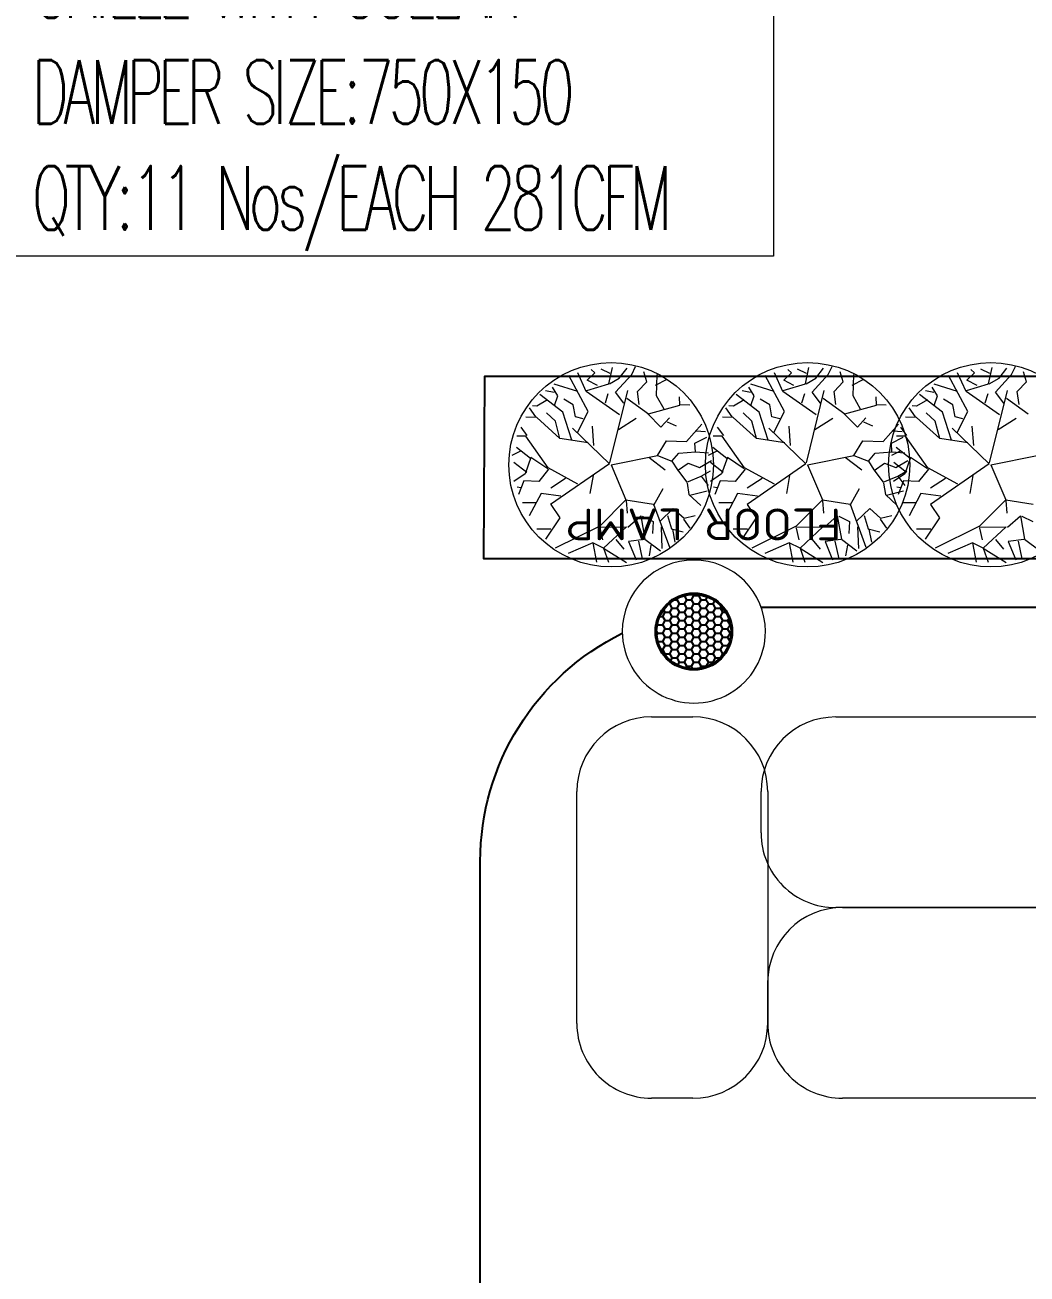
# Model space of a CAD drawing. Header units: millimetres. Extents: x 148480 to 578986, y 39883 to 155062.
# Drawn here: x 240593 to 243743, y 130095 to 134026 of the extents above; entities that cross this region are included whole.
import ezdxf

# ---------------------------------------------------------------- set-up
doc = ezdxf.new("R2010")
doc.units = ezdxf.units.MM
doc.linetypes.add('CONTINU', pattern=[0])
doc.linetypes.add('HIDDEN', pattern=[0.375, 0.25, -0.125])
for name, color, linetype in [('EL-17W DECORATIVE LIGHT', 4, 'Continuous'), ('Flooring', 44, 'Continuous'), ('I - MODULAR', 44, 'Continuous'), ('Layer4', 6, 'Continuous')]:
    doc.layers.add(name, color=color, linetype=linetype)
doc.layers.add('I-01$0$i-plants', color=7, linetype='Continuous', lineweight=13, true_color=0x86b300)
doc.layers.add('I-FURN', color=30, linetype='Continuous', lineweight=5)
doc.layers.add('M-HVAC-ADP TAG', color=1, linetype='Continuous', lineweight=15)
doc.styles.add('DEC', font='isocp.shx', dxfattribs={"width": 1.2, "height": 2.2})
doc.styles.add('Roman S', font='romans.shx', dxfattribs={"width": 0.65})

# ---------------------------------------------------------------- blocks, each defined once
blk = doc.blocks.new('GFC1')
at = {"layer": 'Flooring', "color": 8, "linetype": 'HIDDEN', "ltscale": 1500}
blk.add_lwpolyline([(328672.2, 130068.3, 1.540604), (310717.1, 129143.3, 0.119203), (311634.4, 128071.9, -0.704413), (307490.1, 113767.5)], format="xyb", dxfattribs=at)
at = {"layer": 'I - MODULAR', "color": 8, "linetype": 'Continuous'}
blk.add_lwpolyline([(318819.3, 133905.5), (314670.3, 133905.5), (314666.4, 133333.3), (318815.4, 133333.3)], close=True, dxfattribs=at)
for points in [[(315539.7, 133179.9), (318783.6, 133179.9, -0.030078), (318879.6, 133174.1, -0.030078)], [(315400.4, 128320.3, -0.39378), (314656.6, 129118.3), (314656.6, 132379.9, -0.285734), (315103.2, 133097.6)]]:
    blk.add_lwpolyline(points, format="xyb", dxfattribs=at)
at = {"layer": 'I-01$0$i-plants', "color": 8}
for p, q in [((314995.7, 133795.6, 0), (314935, 133908.6, 0)), ((314990.1, 133858.3, 0), (314963.6, 133917.2, 0)), ((314993, 133893.8, 0), (315017.2, 133917.4, 0)), ((315017.2, 133917.4, 0), (315005.4, 133927.2, 0)), ((315064.7, 133915.3, 0), (315036.3, 133928.4, 0)), ((315061.1, 133882.1, 0), (315072.4, 133933.9, 0)), ((315082.3, 133856.6, 0), (315132.7, 133911.7, 0)), ((315093.8, 133900, 0), (315118, 133931.3, 0)), ((315132.7, 133911.7, 0), (315145.2, 133937, 0)), ((315180.1, 133888.4, 0), (315170.4, 133920.5, 0)), ((315211, 133844.3, 0), (315213.2, 133911.7, 0)), ((315613.5, 133795.6, 0), (315552.7, 133908.6, 0)), ((315607.9, 133858.3, 0), (315581.4, 133917.2, 0)), ((315610.8, 133893.8, 0), (315635, 133917.4, 0)), ((315635, 133917.4, 0), (315623.2, 133927.2, 0)), ((315682.5, 133915.3, 0), (315654.1, 133928.4, 0)), ((315678.9, 133882.1, 0), (315690.2, 133933.9, 0)), ((315700.1, 133856.6, 0), (315750.5, 133911.7, 0)), ((315711.5, 133900, 0), (315735.8, 133931.3, 0)), ((315750.5, 133911.7, 0), (315762.9, 133937, 0)), ((315797.9, 133888.4, 0), (315788.2, 133920.5, 0)), ((315828.8, 133844.3, 0), (315830.9, 133911.7, 0)), ((316189.7, 133795.6, 0), (316129, 133908.6, 0)), ((316184.2, 133858.3, 0), (316157.7, 133917.2, 0)), ((316187.1, 133893.8, 0), (316211.2, 133917.4, 0)), ((316211.2, 133917.4, 0), (316199.4, 133927.2, 0)), ((316258.7, 133915.3, 0), (316230.3, 133928.4, 0)), ((316255.1, 133882.1, 0), (316266.4, 133933.9, 0)), ((316276.3, 133856.6, 0), (316326.7, 133911.7, 0)), ((316287.8, 133900, 0), (316312, 133931.3, 0)), ((316326.7, 133911.7, 0), (316339.2, 133937, 0)), ((316374.1, 133888.4, 0), (316364.5, 133920.5, 0)), ((314900.5, 133844.8, 0), (314883.5, 133871.9, 0)), ((314963.3, 133858.4, 0), (314889.4, 133881.5, 0)), ((314991.6, 133861.2, 0), (315061.1, 133882.1, 0)), ((315025, 133876.9, 0), (314993, 133893.8, 0)), ((315063.3, 133882.7, 0), (315093.8, 133900, 0)), ((315151.1, 133858.1, 0), (315180.1, 133888.4, 0)), ((315207.7, 133877.9, 0), (315244.4, 133897.1, 0)), ((315518.2, 133844.8, 0), (315501.3, 133871.9, 0)), ((315581.1, 133858.4, 0), (315507.2, 133881.5, 0)), ((315609.4, 133861.2, 0), (315678.9, 133882.1, 0)), ((315642.7, 133876.9, 0), (315610.8, 133893.8, 0)), ((315681.1, 133882.7, 0), (315711.5, 133900, 0)), ((315768.9, 133858.1, 0), (315797.9, 133888.4, 0)), ((315825.5, 133877.9, 0), (315862.2, 133897.1, 0)), ((316094.5, 133844.8, 0), (316077.5, 133871.9, 0)), ((316157.3, 133858.4, 0), (316083.5, 133881.5, 0)), ((316185.6, 133861.2, 0), (316255.1, 133882.1, 0)), ((316219, 133876.9, 0), (316187.1, 133893.8, 0)), ((316257.3, 133882.7, 0), (316287.8, 133900, 0)), ((316345.2, 133858.1, 0), (316374.1, 133888.4, 0)), ((314868.5, 133832.4, 0), (314834.7, 133811.6, 0)), ((314915.9, 133793.2, 0), (314843.5, 133849, 0)), ((314888.6, 133854.7, 0), (314862.2, 133860.2, 0)), ((314889.5, 133814.6, 0), (314900.5, 133844.8, 0)), ((314949, 133816.6, 0), (314919.3, 133834.2, 0)), ((315094.9, 133785, 0), (314990.1, 133858.3, 0)), ((315050.1, 133822.5, 0), (315059.2, 133852.1, 0)), ((315064.2, 133634, 0), (315120.5, 133861.4, 0)), ((315108.5, 133821.3, 0), (315082.3, 133856.6, 0)), ((315117, 133837.3, 0), (315185.4, 133788.1, 0)), ((315156.7, 133817, 0), (315151.1, 133858.1, 0)), ((315234.6, 133802.9, 0), (315211, 133844.3, 0)), ((315284.5, 133815.4, 0), (315283.4, 133841.6, 0)), ((315486.3, 133832.4, 0), (315452.4, 133811.6, 0)), ((315533.7, 133793.2, 0), (315461.3, 133849, 0)), ((315506.4, 133854.7, 0), (315480, 133860.2, 0)), ((315507.2, 133814.6, 0), (315518.2, 133844.8, 0)), ((315566.8, 133816.6, 0), (315537, 133834.2, 0)), ((315712.7, 133785, 0), (315607.9, 133858.3, 0)), ((315667.9, 133822.5, 0), (315677, 133852.1, 0)), ((315682, 133634, 0), (315738.3, 133861.4, 0)), ((315726.3, 133821.3, 0), (315700.1, 133856.6, 0)), ((315734.8, 133837.3, 0), (315803.2, 133788.1, 0)), ((315774.5, 133817, 0), (315768.9, 133858.1, 0)), ((315852.4, 133802.9, 0), (315828.8, 133844.3, 0)), ((315902.3, 133815.4, 0), (315901.2, 133841.6, 0)), ((316062.5, 133832.4, 0), (316028.7, 133811.6, 0)), ((316109.9, 133793.2, 0), (316037.5, 133849, 0)), ((316082.7, 133854.7, 0), (316056.2, 133860.2, 0)), ((316083.5, 133814.6, 0), (316094.5, 133844.8, 0)), ((316143, 133816.6, 0), (316113.3, 133834.2, 0)), ((316289, 133785, 0), (316184.2, 133858.3, 0)), ((316244.1, 133822.5, 0), (316253.2, 133852.1, 0)), ((316258.2, 133634, 0), (316314.5, 133861.4, 0)), ((316302.6, 133821.3, 0), (316276.3, 133856.6, 0)), ((316311, 133837.3, 0), (316379.4, 133788.1, 0)), ((316350.7, 133817, 0), (316345.2, 133858.1, 0)), ((314831.1, 133778.4, 0), (314811.3, 133807.1, 0)), ((314834.7, 133811.6, 0), (314820.8, 133812.8, 0)), ((314893.2, 133764.8, 0), (314865.2, 133791.4, 0)), ((314944.7, 133705.3, 0), (314915.9, 133793.2, 0)), ((314956, 133778.4, 0), (314949, 133816.6, 0)), ((314962, 133729.2, 0), (314995.7, 133795.6, 0)), ((315183.5, 133787.5, 0), (315224.7, 133746.5, 0)), ((315185.4, 133788.1, 0), (315284.5, 133815.4, 0)), ((315283.8, 133817.6, 0), (315315.4, 133816.5, 0)), ((315448.8, 133778.4, 0), (315429, 133807.1, 0)), ((315452.4, 133811.6, 0), (315438.5, 133812.8, 0)), ((315511, 133764.8, 0), (315483, 133791.4, 0)), ((315562.4, 133705.3, 0), (315533.7, 133793.2, 0)), ((315573.8, 133778.4, 0), (315566.8, 133816.6, 0)), ((315579.7, 133729.2, 0), (315613.5, 133795.6, 0)), ((315801.3, 133787.5, 0), (315842.5, 133746.5, 0)), ((315803.2, 133788.1, 0), (315902.3, 133815.4, 0)), ((315901.6, 133817.6, 0), (315933.2, 133816.5, 0)), ((316025.1, 133778.4, 0), (316005.3, 133807.1, 0)), ((316028.7, 133811.6, 0), (316014.8, 133812.8, 0)), ((316087.2, 133764.8, 0), (316059.2, 133791.4, 0)), ((316138.7, 133705.3, 0), (316109.9, 133793.2, 0)), ((316150.1, 133778.4, 0), (316143, 133816.6, 0)), ((316156, 133729.2, 0), (316189.7, 133795.6, 0)), ((314804.3, 133719.4, 0), (314785.1, 133745.8, 0)), ((314834, 133776.4, 0), (314800.2, 133777.2, 0)), ((314907.3, 133710, 0), (314834, 133776.4, 0)), ((314907.3, 133710, 0), (314893.2, 133764.8, 0)), ((314980.3, 133772.2, 0), (314956, 133778.4, 0)), ((315014.2, 133688.6, 0), (315009.7, 133748.8, 0)), ((315090.9, 133738.5, 0), (315147.1, 133774.2, 0)), ((315224.7, 133746.5, 0), (315251.6, 133775.8, 0)), ((315244.2, 133763, 0), (315272.6, 133749.9, 0)), ((315305.3, 133701, 0), (315353.8, 133755.5, 0)), ((315422, 133719.4, 0), (315402.9, 133745.8, 0)), ((315451.8, 133776.4, 0), (315417.9, 133777.2, 0)), ((315525.1, 133710, 0), (315451.8, 133776.4, 0)), ((315525.1, 133710, 0), (315511, 133764.8, 0)), ((315598.1, 133772.2, 0), (315573.8, 133778.4, 0)), ((315632, 133688.6, 0), (315627.5, 133748.8, 0)), ((315708.7, 133738.5, 0), (315764.9, 133774.2, 0)), ((315842.5, 133746.5, 0), (315869.4, 133775.8, 0)), ((315862, 133763, 0), (315890.4, 133749.9, 0)), ((315923, 133701, 0), (315971.5, 133755.5, 0)), ((315998.3, 133719.4, 0), (315979.1, 133745.8, 0)), ((316028, 133776.4, 0), (315994.2, 133777.2, 0)), ((316101.3, 133710, 0), (316028, 133776.4, 0)), ((316101.3, 133710, 0), (316087.2, 133764.8, 0)), ((316174.3, 133772.2, 0), (316150.1, 133778.4, 0)), ((316208.2, 133688.6, 0), (316203.7, 133748.8, 0)), ((316284.9, 133738.5, 0), (316341.2, 133774.2, 0)), ((314799.9, 133718.1, 0), (314771.2, 133717.6, 0)), ((314870.2, 133618.6, 0), (314799.9, 133718.1, 0)), ((314996.2, 133696.7, 0), (314907.3, 133710, 0)), ((315062.8, 133630.7, 0), (314946.4, 133743.2, 0)), ((315331.7, 133695.5, 0), (315368.5, 133714.3, 0)), ((315335.7, 133734.2, 0), (315365.2, 133732, 0)), ((315417.7, 133718.1, 0), (315389, 133717.6, 0)), ((315487.9, 133618.6, 0), (315417.7, 133718.1, 0)), ((315614, 133696.7, 0), (315525.1, 133710, 0)), ((315680.6, 133630.7, 0), (315564.2, 133743.2, 0)), ((315949.5, 133695.5, 0), (315986.3, 133714.3, 0)), ((315953.5, 133734.2, 0), (315983, 133732, 0)), ((315993.9, 133718.1, 0), (315965.2, 133717.6, 0)), ((316064.2, 133618.6, 0), (315993.9, 133718.1, 0)), ((316190.2, 133696.7, 0), (316101.3, 133710, 0)), ((316256.9, 133630.7, 0), (316140.5, 133743.2, 0)), ((314783, 133670.2, 0), (314755.8, 133656.8, 0)), ((314814.6, 133647.5, 0), (314770.5, 133682.4, 0)), ((315213.5, 133657.2, 0), (315242.1, 133703.2, 0)), ((315242.1, 133703.2, 0), (315305.3, 133701, 0)), ((315280.7, 133663.9, 0), (315332.9, 133668.9, 0)), ((315332.9, 133668.9, 0), (315331.7, 133695.5, 0)), ((315332.9, 133668.9, 0), (315374.1, 133665, 0)), ((315400.8, 133670.2, 0), (315373.6, 133656.8, 0)), ((315432.4, 133647.5, 0), (315388.3, 133682.4, 0)), ((315831.3, 133657.2, 0), (315859.9, 133703.2, 0)), ((315859.9, 133703.2, 0), (315923, 133701, 0)), ((315898.5, 133663.9, 0), (315950.6, 133668.9, 0)), ((315950.6, 133668.9, 0), (315949.5, 133695.5, 0)), ((315977.1, 133670.2, 0), (315949.9, 133656.8, 0)), ((315950.6, 133668.9, 0), (315991.9, 133665, 0)), ((316008.6, 133647.5, 0), (315964.6, 133682.4, 0)), ((314803, 133603.7, 0), (314762.6, 133634.4, 0)), ((314815.8, 133650.4, 0), (314797.7, 133599.7, 0)), ((314868.8, 133615.3, 0), (314815.8, 133650.4, 0)), ((315062.8, 133630.7, 0), (314877.9, 133503.2, 0)), ((315068.1, 133627.6, 0), (315213.5, 133657.2, 0)), ((315068.1, 133627.6, 0), (315114.8, 133517.5, 0)), ((315186.2, 133651.8, 0), (315238.5, 133611.3, 0)), ((315213.5, 133657.2, 0), (315259.4, 133638.8, 0)), ((315259.4, 133638.8, 0), (315280.7, 133663.9, 0)), ((315259.4, 133638.8, 0), (315276.4, 133611.7, 0)), ((315277, 133609.4, 0), (315310.1, 133632.7, 0)), ((315310.1, 133632.7, 0), (315345.5, 133619, 0)), ((315345.5, 133619, 0), (315383.6, 133641.3, 0)), ((315420.8, 133603.7, 0), (315380.3, 133634.4, 0)), ((315433.6, 133650.4, 0), (315415.5, 133599.7, 0)), ((315486.6, 133615.3, 0), (315433.6, 133650.4, 0)), ((315680.6, 133630.7, 0), (315495.7, 133503.2, 0)), ((315685.9, 133627.6, 0), (315831.3, 133657.2, 0)), ((315685.9, 133627.6, 0), (315732.5, 133517.5, 0)), ((315804, 133651.8, 0), (315856.2, 133611.3, 0)), ((315831.3, 133657.2, 0), (315877.2, 133638.8, 0)), ((315877.2, 133638.8, 0), (315898.5, 133663.9, 0)), ((315877.2, 133638.8, 0), (315894.1, 133611.7, 0)), ((315894.8, 133609.4, 0), (315927.9, 133632.7, 0)), ((315927.9, 133632.7, 0), (315963.3, 133619, 0)), ((315997, 133603.7, 0), (315956.6, 133634.4, 0)), ((315963.3, 133619, 0), (316001.4, 133641.3, 0)), ((316009.8, 133650.4, 0), (315991.8, 133599.7, 0)), ((316062.8, 133615.3, 0), (316009.8, 133650.4, 0)), ((316256.9, 133630.7, 0), (316071.9, 133503.2, 0)), ((316262.1, 133627.6, 0), (316407.5, 133657.2, 0)), ((316262.1, 133627.6, 0), (316308.8, 133517.5, 0)), ((314797.7, 133599.7, 0), (314762.5, 133575.6, 0)), ((314871.6, 133613.7, 0), (314840.9, 133574.7, 0)), ((314963.9, 133566.4, 0), (314870.2, 133618.6, 0)), ((315011.3, 133594.1, 0), (315001.5, 133537.3, 0)), ((315276.4, 133611.7, 0), (315306.1, 133572.5, 0)), ((315306.1, 133572.5, 0), (315351.7, 133591.5, 0)), ((315351.7, 133591.5, 0), (315380.3, 133608.2, 0)), ((315351.7, 133591.5, 0), (315373.5, 133563, 0)), ((315415.5, 133599.7, 0), (315380.3, 133575.6, 0)), ((315489.4, 133613.7, 0), (315458.6, 133574.7, 0)), ((315581.7, 133566.4, 0), (315487.9, 133618.6, 0)), ((315629.1, 133594.1, 0), (315619.3, 133537.3, 0)), ((315894.1, 133611.7, 0), (315923.9, 133572.5, 0)), ((315923.9, 133572.5, 0), (315969.5, 133591.5, 0)), ((315991.8, 133599.7, 0), (315956.5, 133575.6, 0)), ((315969.5, 133591.5, 0), (315998.1, 133608.2, 0)), ((315969.5, 133591.5, 0), (315991.3, 133563, 0)), ((316065.7, 133613.7, 0), (316034.9, 133574.7, 0)), ((316158, 133566.4, 0), (316064.2, 133618.6, 0)), ((316205.4, 133594.1, 0), (316195.6, 133537.3, 0)), ((314784.2, 133555.3, 0), (314772.5, 133557.1, 0)), ((314793.4, 133576.8, 0), (314776.9, 133534.3, 0)), ((314840.9, 133574.7, 0), (314793.4, 133576.8, 0)), ((314925, 133584.1, 0), (314878.3, 133554.1, 0)), ((315202.3, 133501, 0), (315231.6, 133552.6, 0)), ((315306.9, 133569.9, 0), (315312.9, 133534.2, 0)), ((315402, 133555.3, 0), (315390.3, 133557.1, 0)), ((315411.2, 133576.8, 0), (315394.7, 133534.3, 0)), ((315458.6, 133574.7, 0), (315411.2, 133576.8, 0)), ((315542.8, 133584.1, 0), (315496.1, 133554.1, 0)), ((315820, 133501, 0), (315849.4, 133552.6, 0)), ((315924.6, 133569.9, 0), (315930.6, 133534.2, 0)), ((315978.2, 133555.3, 0), (315966.5, 133557.1, 0)), ((315987.4, 133576.8, 0), (315971, 133534.3, 0)), ((316034.9, 133574.7, 0), (315987.4, 133576.8, 0)), ((316119, 133584.1, 0), (316072.3, 133554.1, 0)), ((314847.8, 133536.9, 0), (314810.8, 133466.7, 0)), ((314910.4, 133528.7, 0), (314847.8, 133536.9, 0)), ((315114.8, 133517.5, 0), (315032.5, 133434.1, 0)), ((315114.8, 133517.5, 0), (315201.5, 133503.6, 0)), ((315115.4, 133515.3, 0), (315118.4, 133475.8, 0)), ((315312.9, 133534.2, 0), (315350, 133499.7, 0)), ((315315.7, 133532.6, 0), (315369.8, 133545.9, 0)), ((315465.6, 133536.9, 0), (315428.6, 133466.7, 0)), ((315528.2, 133528.7, 0), (315465.6, 133536.9, 0)), ((315732.5, 133517.5, 0), (315650.3, 133434.1, 0)), ((315732.5, 133517.5, 0), (315819.3, 133503.6, 0)), ((315733.2, 133515.3, 0), (315736.2, 133475.8, 0)), ((315930.6, 133534.2, 0), (315967.8, 133499.7, 0)), ((315933.5, 133532.6, 0), (315987.5, 133545.9, 0)), ((316041.8, 133536.9, 0), (316004.8, 133466.7, 0)), ((316104.4, 133528.7, 0), (316041.8, 133536.9, 0)), ((316308.8, 133517.5, 0), (316226.5, 133434.1, 0)), ((316308.8, 133517.5, 0), (316395.5, 133503.6, 0)), ((316309.5, 133515.3, 0), (316312.5, 133475.8, 0)), ((314831.7, 133508, 0), (314789.2, 133508.3, 0)), ((314878, 133503.1, 0), (314906.3, 133460.7, 0)), ((315201.5, 133503.6, 0), (315251.2, 133368.2, 0)), ((315222.1, 133450.7, 0), (315263.6, 133490, 0)), ((315263.6, 133490, 0), (315297.4, 133459.9, 0)), ((315449.5, 133508, 0), (315407, 133508.3, 0)), ((315495.8, 133503.1, 0), (315524.1, 133460.7, 0)), ((315819.3, 133503.6, 0), (315869, 133368.2, 0)), ((315839.8, 133450.7, 0), (315881.4, 133490, 0)), ((315881.4, 133490, 0), (315915.2, 133459.9, 0)), ((316025.7, 133508, 0), (315983.2, 133508.3, 0)), ((316072, 133503.1, 0), (316100.4, 133460.7, 0)), ((314906.3, 133460.7, 0), (314861.6, 133393.5, 0)), ((315032.5, 133434.1, 0), (314892.5, 133365.3, 0)), ((315031.4, 133431, 0), (315115.9, 133432.3, 0)), ((315115.9, 133432.3, 0), (315044.3, 133365.2, 0)), ((315120.7, 133430.9, 0), (315161.1, 133467.4, 0)), ((315161.1, 133467.4, 0), (315174.4, 133393.6, 0)), ((315165.9, 133466, 0), (315200.1, 133449.4, 0)), ((315200.1, 133449.4, 0), (315197.9, 133411.3, 0)), ((315225.1, 133432.8, 0), (315227.7, 133364, 0)), ((315245.6, 133468.4, 0), (315258.2, 133426.5, 0)), ((315295.9, 133456.9, 0), (315315.9, 133427.9, 0)), ((315297.4, 133459.9, 0), (315332.7, 133468, 0)), ((315524.1, 133460.7, 0), (315479.4, 133393.5, 0)), ((315650.3, 133434.1, 0), (315510.3, 133365.3, 0)), ((315649.2, 133431, 0), (315733.7, 133432.3, 0)), ((315733.7, 133432.3, 0), (315662.1, 133365.2, 0)), ((315738.5, 133430.9, 0), (315778.8, 133467.4, 0)), ((315778.8, 133467.4, 0), (315792.1, 133393.6, 0)), ((315783.7, 133466, 0), (315817.8, 133449.4, 0)), ((315817.8, 133449.4, 0), (315815.7, 133411.3, 0)), ((315842.8, 133432.8, 0), (315845.5, 133364, 0)), ((315863.4, 133468.4, 0), (315876, 133426.5, 0)), ((315913.7, 133456.9, 0), (315933.6, 133427.9, 0)), ((315915.2, 133459.9, 0), (315950.5, 133468, 0)), ((316100.4, 133460.7, 0), (316055.7, 133393.5, 0)), ((316226.5, 133434.1, 0), (316086.5, 133365.3, 0)), ((316225.4, 133431, 0), (316309.9, 133432.3, 0)), ((316309.9, 133432.3, 0), (316238.4, 133365.2, 0)), ((316314.7, 133430.9, 0), (316355.1, 133467.4, 0)), ((316355.1, 133467.4, 0), (316368.4, 133393.6, 0)), ((316359.9, 133466, 0), (316394.1, 133449.4, 0)), ((314878.8, 133425.6, 0), (314834.3, 133425.6, 0)), ((315032.1, 133428.7, 0), (315041, 133391.1, 0)), ((315082.9, 133393, 0), (315107.6, 133362.6, 0)), ((315172.2, 133392.9, 0), (315123, 133386, 0)), ((315174.4, 133393.6, 0), (315223.3, 133357.3, 0)), ((315258.2, 133426.5, 0), (315294.9, 133416.3, 0)), ((315261.1, 133424.9, 0), (315268.5, 133384.3, 0)), ((315496.6, 133425.6, 0), (315452.1, 133425.6, 0)), ((315649.8, 133428.7, 0), (315658.8, 133391.1, 0)), ((315700.6, 133393, 0), (315725.4, 133362.6, 0)), ((315790, 133392.9, 0), (315740.8, 133386, 0)), ((315792.1, 133393.6, 0), (315841, 133357.3, 0)), ((315876, 133426.5, 0), (315912.7, 133416.3, 0)), ((315878.8, 133424.9, 0), (315886.3, 133384.3, 0)), ((316072.9, 133425.6, 0), (316028.3, 133425.6, 0)), ((316226.1, 133428.7, 0), (316235, 133391.1, 0)), ((316276.9, 133393, 0), (316301.6, 133362.6, 0)), ((316366.2, 133392.9, 0), (316317, 133386, 0)), ((316368.4, 133393.6, 0), (316417.3, 133357.3, 0)), ((315010.4, 133381.9, 0), (314933.3, 133348.2, 0)), ((315044.3, 133365.2, 0), (315010.4, 133381.9, 0)), ((315010.4, 133381.9, 0), (315021.9, 133321, 0)), ((315044.3, 133365.2, 0), (315116, 133319.8, 0)), ((315044.3, 133365.2, 0), (315059.7, 133321.7, 0)), ((315123, 133386, 0), (315146.8, 133329.1, 0)), ((315153.8, 133387.4, 0), (315166, 133332, 0)), ((315193.1, 133375.2, 0), (315187.7, 133341.3, 0)), ((315628.2, 133381.9, 0), (315551.1, 133348.2, 0)), ((315662.1, 133365.2, 0), (315628.2, 133381.9, 0)), ((315628.2, 133381.9, 0), (315639.7, 133321, 0)), ((315662.1, 133365.2, 0), (315733.8, 133319.8, 0)), ((315662.1, 133365.2, 0), (315677.5, 133321.7, 0)), ((315740.8, 133386, 0), (315764.6, 133329.1, 0)), ((315771.6, 133387.4, 0), (315783.8, 133332, 0)), ((315810.9, 133375.2, 0), (315805.4, 133341.3, 0)), ((316204.5, 133381.9, 0), (316127.3, 133348.2, 0)), ((316238.4, 133365.2, 0), (316204.5, 133381.9, 0)), ((316204.5, 133381.9, 0), (316216, 133321, 0)), ((316238.4, 133365.2, 0), (316310, 133319.8, 0)), ((316238.4, 133365.2, 0), (316253.8, 133321.7, 0)), ((316317, 133386, 0), (316340.9, 133329.1, 0)), ((316347.8, 133387.4, 0), (316360, 133332, 0))]:
    blk.add_line(p, q, dxfattribs=at)
at = {"layer": 'I-01$0$i-plants', "color": 8, "linetype": 'CONTINU'}
for centre in [(315068.1, 133627.6, 0), (315685.9, 133627.6, 0), (316262.1, 133627.6, 0)]:
    blk.add_circle(centre, 321.5, dxfattribs=at)
at = {"layer": 'I-FURN', "color": 8}
for p, q in [((315195.4, 132834.5, 0), (315325.4, 132834.5, 0)), ((315774.4, 132834.1, 0), (317104.6, 132834.1, 0)), ((314960.4, 131869.5, 0), (314960.4, 132599.6, 0)), ((315539.4, 132469.1, 0), (315539.4, 132599.2, 0)), ((315560.4, 132599.6, 0), (315560.4, 131869.5, 0)), ((317104.6, 132234.2, 0), (315774.4, 132234.2, 0)), ((315795.3, 132234.5, 0), (317125.5, 132234.5, 0)), ((315560.4, 131869.5, 0), (315560.4, 131999.5, 0)), ((315325.4, 131634.5, 0), (315195.4, 131634.5, 0)), ((316761.4, 131634.5, 0), (315795.3, 131634.5, 0))]:
    blk.add_line(p, q, dxfattribs=at)
for centre, radius, start, end in [((315328.2, 133102.9, 0), 225, 0, 180), ((315328.2, 133102.9, 0), 225, 180, 0), ((315195.4, 132599.6, 0), 234.9, 90, 180), ((315325.4, 132599.6, 0), 235, 0, 90), ((315774.4, 132599.2, 0), 235, 90, 180), ((315774.4, 132469.1, 0), 234.9, 180, 270), ((315795.3, 131999.5, 0), 235, 90, 180), ((315195.4, 131869.5, 0), 235, 180, 270), ((315325.4, 131869.5, 0), 235, 270, 0), ((315795.3, 131869.5, 0), 234.9, 180, 270)]:
    blk.add_arc(centre, radius, start, end, dxfattribs=at)
blk = doc.blocks.new('A$C5FB8244B')
at = {"layer": 'EL-17W DECORATIVE LIGHT'}
h = blk.add_hatch(dxfattribs=at)
h.set_pattern_fill('HONEY', color=8, scale=300, angle=360)
h.set_pattern_definition([(360, (-4204187.637, -471671.137), (56.25, 32.47595264), [37.5, -75]), (120, (-4204187.637, -471671.137), (-56.25, 32.47595264), [37.5, -75]), (60, (-4204187.637, -471671.137), (1e-14, 64.95190528), [-75, 37.5])])
h.paths.add_polyline_path([(590, 300, 1), (10, 300, 1)])
at = {"layer": 'EL-17W DECORATIVE LIGHT', "color": 8}
for radius in [300, 290]:
    blk.add_circle((300, 300), radius, dxfattribs=at)

msp = doc.modelspace()

# ---------------------------------------------------------------- block references
at = {"layer": 'Layer4', "linetype": 'Continuous', "rotation": 360}
msp.add_blockref('GFC1', (-72632.4, -986), dxfattribs=at)

# ---------------------------------------------------------------- next in the draw order: linework, layer by layer
at = {"layer": 'M-HVAC-ADP TAG', "color": 0}
msp.add_lwpolyline([(240540.4, 134722.3), (242946.6, 134722.3), (242946.6, 133297.9), (240540.4, 133297.9)], close=True, dxfattribs=at)

# ---------------------------------------------------------------- next in the draw order: block references
at = {"layer": 'EL-17W DECORATIVE LIGHT', "color": 3, "ltscale": 750, "xscale": 0.4031999999999999, "yscale": 0.4031999999999999, "zscale": 0.4031999999999999, "rotation": 360}
msp.add_blockref('A$C5FB8244B', (242574.8, 131996, 0), dxfattribs=at)

# ---------------------------------------------------------------- next in the draw order: texts
at = {"color": 7, "style": 'DEC', "width": 1.2}
msp.add_text('FLOOR LAMP', height=100, rotation=180, dxfattribs=at).set_placement((243159.1, 132504.2, 66.7))
at = {"layer": 'M-HVAC-ADP TAG', "insert": (241783.4, 133314.8, 0), "char_height": 200, "width": 2339.305, "attachment_point": 8, "style": 'Roman S'}
msp.add_mtext('\\pxql;\\A1;\\T0.85;SA CURVED \\PGRILLE WITH COLLAR DAMPER SIZE:750X150\\PQTY:11 Nos/EACH 281CFM', dxfattribs=at)

doc.saveas('drawing.dxf')
